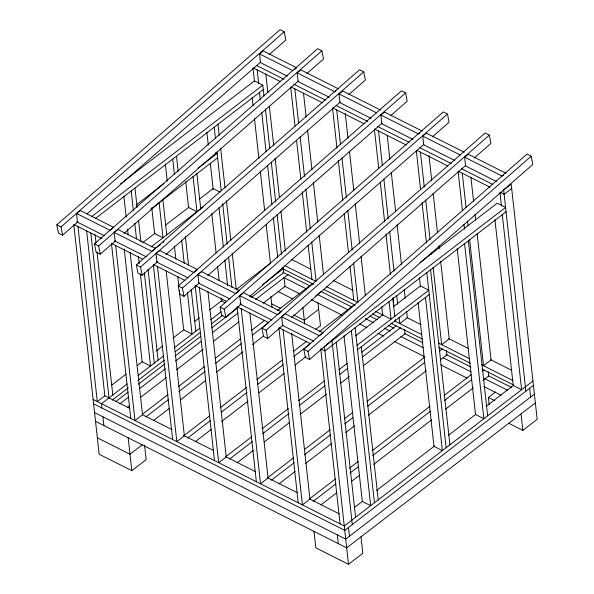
<?xml version="1.0" encoding="UTF-8"?>
<svg xmlns="http://www.w3.org/2000/svg" width="594" height="594" viewBox="0 0 594 594"><rect width="100%" height="100%" fill="white"/><g stroke="black" fill="none" stroke-linecap="round" stroke-linejoin="round"><path stroke-width="0.89" d="M77.955 221.77L62.608 235.187L58.42 233.078L56.831 224.844L280.056 29.7L284.236 31.809L285.825 40.05L269.089 54.685M62.608 235.187L61.019 226.953L284.236 31.809M87.021 213.847L260.714 61.999M115.63 240.748L100.282 254.165L96.094 252.056L94.505 243.815L317.723 48.678L321.911 50.787L323.5 59.021L306.764 73.656M100.282 254.165L98.693 245.923L321.911 50.787M123.998 233.427L298.388 80.977M157.484 261.835L142.137 275.252L137.957 273.143L136.368 264.902L359.585 69.758L363.773 71.867L365.362 80.108L348.619 94.743M142.137 275.252L140.548 267.01L363.773 71.867M165.86 254.514L340.251 102.064M199.346 282.915L183.999 296.332L179.811 294.223L178.222 285.989L401.447 90.845L405.628 92.954L407.217 101.195L390.481 115.83M183.999 296.332L182.41 288.097L405.628 92.954M207.714 275.601L382.105 123.144M241.201 304.002L225.854 317.419L221.673 315.31L220.084 307.068L443.302 111.932L447.49 114.041L449.079 122.275L432.335 136.917M225.854 317.419L224.265 309.177L447.49 114.041M249.577 296.688L423.968 144.231M283.063 325.089L267.716 338.506L263.528 336.397L261.939 328.155L485.164 133.019L489.345 135.12L490.934 143.362L474.198 157.997M267.716 338.506L266.127 330.264L489.345 135.12M291.431 317.768L465.822 165.318M303.801 349.242L527.019 154.098L531.207 156.207L532.796 164.449L309.578 359.585L305.39 357.477L303.801 349.242L307.982 351.351L309.578 359.585M307.982 351.351L531.207 156.207M287.414 76.203L260.462 62.63L259.489 53.876L263.268 50.98L296.755 67.842M76.522 213.432L80.294 210.528L113.781 227.398L110.009 230.294L76.522 213.432L77.487 222.178M120.567 183.761L122.037 182.633M123.507 181.497L254.432 80.918L262.8 85.135L263.996 95.961M91.431 216.795L262.8 85.135M95.589 218.347L263.283 89.508M294.869 69.29L296.124 68.325M329.254 97.275L298.129 81.601L297.163 72.854L300.935 69.951L338.61 88.929M136.115 205.041L163.996 183.62M114.197 232.403L117.968 229.507L155.643 248.485L151.871 251.381L114.197 232.403L115.162 241.157M198.054 168.109L217.129 153.452L215.607 152.68M150.839 209.125L217.612 157.826M336.093 90.86L334.838 91.825L297.163 72.854M142.664 242.723L155.138 233.145M165.414 225.252L188.892 207.217M199.161 199.324L213.105 188.61L219.951 192.062M371.109 118.362L339.991 102.688L339.026 93.934L342.797 91.038L380.472 110.016M151.039 246.941L203.133 206.92M155.19 248.5L160.328 244.557M162.526 242.864L163.996 241.736M156.051 253.489L159.831 250.586L197.498 269.565L193.726 272.468L156.051 253.489L157.024 262.236M412.971 139.449L381.845 123.775L380.88 115.021L384.66 112.125L422.327 131.096M197.913 274.577L201.685 271.673L239.36 290.652L235.588 293.547L197.913 274.577L198.879 283.323M419.817 133.034L418.555 133.999L380.88 115.021M454.826 160.536L423.708 144.854L422.742 136.108L426.514 133.205L464.189 152.183M111.442 385.38L126.106 374.109M137.11 365.659L142.241 361.716M156.17 351.009L162.771 345.946M173.04 338.053L184.036 329.603M194.305 321.718L199.436 317.775M209.704 309.89L222.171 300.312M236.108 289.605L270.567 263.127M239.776 295.656L243.547 292.76L281.222 311.739L277.443 314.634L239.776 295.656L240.741 304.41M127.146 383.962L101.477 403.682L101.96 408.056M138.142 375.512L163.81 355.791M174.079 347.906L199.747 328.185M210.744 319.735L221.013 311.85M112.229 400.17L128.363 387.771M137.897 380.45L164.293 360.172M175.297 351.715L200.23 332.566M211.226 324.116L222.958 315.102M262.555 284.675L283.093 268.904L282.9 267.151M115.719 401.655L128.185 392.077M138.447 384.192L164.85 363.914M175.111 356.029L200.779 336.308M211.783 327.858L237.444 308.138M251.381 297.438L283.642 272.646L283.256 269.149M119.817 403.831L128.623 397.067M139.635 388.602L165.332 368.867M175.609 360.966L201.307 341.231M212.318 332.766L238.008 313.031M255.628 299.495L288.172 274.495M127.391 407.506L129.589 405.813M140.6 397.356L166.298 377.613M176.574 369.72L203.007 349.413M213.283 341.52L238.981 321.777M263.201 303.17L285.231 286.249M496.688 181.615L465.57 165.941L464.597 157.187L468.376 154.292L506.043 173.27M142.374 414.285L168.035 394.565M178.304 386.679L204.7 366.394M214.969 358.509L240.637 338.788M251.633 330.338L264.835 320.196M277.301 310.625L312.496 283.583M145.827 416.951L168.555 399.487M178.824 391.602L205.22 371.324M215.488 363.431L241.157 343.718M252.153 335.268L268.288 322.869M281.63 316.743L285.402 313.847L323.077 332.818L319.305 335.721L281.63 316.743L282.596 325.497M153.393 420.634L169.52 408.241M180.524 399.792L205.457 380.635M216.454 372.186L242.857 351.9M252.383 344.579L263.387 336.13M315.451 296.131L316.921 295.003M318.384 293.874L321.317 291.624M142.181 444.876L129.989 454.239L97.342 437.793M318.666 309.288L304.328 320.307L293.711 314.961M503.534 175.2L502.272 176.166L464.597 157.187M101.968 238.639L73.79 224.443L99.153 454.247L131.809 470.686L146.146 459.674L144.528 445.047M315.466 329.596L320.478 325.742L317.961 302.888M183.494 435.929L209.897 415.651M220.894 407.202L246.562 387.481M256.831 379.596L282.492 359.875M293.495 351.425L306.69 341.283M319.156 331.704L354.358 304.663M511.679 188.506L504.135 194.297L499.948 192.189L501.477 206.007M187.682 438.038L210.417 420.574M221.413 412.125L247.082 392.404M257.351 384.518L283.011 364.798M294.015 356.348L309.415 344.52M419.98 262.541L497.215 203.207L505.583 207.425L324.458 346.577L348.492 564.3L362.83 553.281L361.018 536.835M195.248 441.721L211.382 429.328M221.651 421.436L248.047 401.158M259.043 392.708L283.977 373.552M294.98 365.102L305.977 356.652M506.066 211.806L324.94 350.957L320.753 348.849L340.072 523.863M355.271 335.989L383.071 314.627M393.317 306.764L420.381 285.966L428.757 290.184L357.061 345.263M357.543 349.636L429.239 294.557M226.091 456.452L251.752 436.731M262.021 428.846L288.417 408.568M298.685 400.675L324.354 380.962M339.018 369.691L347.082 363.498M361.753 352.227L396.22 325.75M229.544 459.125L252.272 441.661M262.541 433.769L288.936 413.491M299.205 405.605L324.873 385.885M339.538 374.621L347.601 368.421M362.273 357.15L400.401 327.858M237.11 462.8L253.237 450.408M264.241 441.958L289.909 422.237M300.17 414.352L326.574 394.074M340.503 383.368L349.302 376.611M363.238 365.904L405.034 333.791L404.551 329.418M267.946 477.539L293.614 457.818M304.611 449.368L330.279 429.648M344.208 418.948L352.279 412.748M366.944 401.485L424.146 357.536M271.399 480.204L294.134 462.741M304.395 454.856L330.799 434.578M344.728 423.871L352.799 417.671M367.463 406.407L424.665 362.466M439.33 351.195L442.263 348.945M278.965 483.887L295.099 471.495M305.368 463.61L331.764 443.324M345.701 432.625L354.499 425.861M368.429 415.154L426.358 370.649M440.295 359.949L446.896 354.878L446.413 350.505M309.808 498.618L335.469 478.905M349.406 468.198L358.204 461.441M372.141 450.735L430.071 406.229M444 395.522L471.131 374.68M313.261 501.291L335.989 483.828M349.925 473.121L358.724 466.364M372.653 455.657L430.591 411.152M444.52 400.453L471.651 379.603M482.655 371.153L484.117 370.025M320.827 504.974L336.954 492.582M351.626 481.311L359.689 475.118M373.626 464.411L431.556 419.906M445.485 409.199L473.351 387.793M482.885 380.472L488.751 375.965L488.268 371.584M489.166 404.781L488.365 397.468L495.53 391.958M354.469 507.484L362.563 501.262M376.537 490.525L434.637 445.886M448.611 435.15L475.831 414.248M486.122 406.333L513.342 385.424M532.937 381.021L344.26 525.972L93.11 399.465M533.419 385.395L344.743 530.345L93.592 403.838M534.385 394.149L345.708 539.1L94.557 412.592M535.35 402.895L346.673 547.846L95.523 421.339M508.954 423.374L522.831 430.368L537.169 419.349L511.196 184.125L503.653 189.924L525.876 391.194M259.489 53.876L292.983 70.745M339.026 93.934L376.7 112.912M422.742 136.108L460.417 155.079M256.645 65.503L283.999 79.284M293.941 84.296L325.438 100.156M336.219 105.584L367.716 121.451M377.658 126.463L409.162 142.33M419.936 147.758L451.433 163.625M461.382 168.629L492.879 184.496M280.338 81.571L252.985 67.79L254.507 81.608M291.112 86.999L322.609 102.866M332.558 107.87L364.055 123.738M374.829 129.165L406.326 145.033M416.929 150.371L447.772 165.912M458.546 171.339L490.043 187.207M291.728 259.526L310.796 269.127M333.175 280.398L353.066 290.421M406.942 317.56L421.035 324.658M448.388 338.432L468.28 348.455M490.666 359.726L511.382 370.166M285.009 265.741L316.097 281.393L311.724 241.788M326.455 286.612L357.952 302.48L353.579 262.875M375.363 311.249L391.023 319.171L389.085 301.67M394.423 320.849L421.777 334.63M438.357 342.983L469.854 358.843M481.437 364.679L512.956 380.554M282.18 268.443L313.677 284.311M323.626 289.323L355.123 305.182M372.527 313.951L379.989 317.708M390.763 323.136L422.26 339.003M438.84 347.356L470.337 363.224M481.942 369.067L513.439 384.934M282.774 272.208L310.127 285.989M320.901 291.416L351.574 306.86M369.81 316.045L377.264 319.802M388.045 325.23L393.844 328.155M404.618 333.583L422.854 342.768M446.064 354.462L470.931 366.988M488.335 375.75L511.545 387.444M306.422 288.922L284.058 277.65L285.023 286.405L299.933 293.919M317.189 294.342L347.839 309.778M365.228 318.54L373.515 322.713M384.281 328.14L390.08 331.058M400.846 336.486L423.21 347.75M443.094 357.759L471.25 371.948M484.504 378.623L507.699 390.303M311.531 299.755L342.174 315.191M359.57 323.953L367.025 327.71M377.791 333.137L383.59 336.056M394.357 341.476L424.175 356.497M440.741 364.842L467.248 378.192M483.813 386.538L501.21 395.3M278.022 291.52L292.716 298.916M488.365 397.468L494.891 400.757M271.673 303.861L280.658 308.383M76.619 221.74L104.44 235.759M114.746 240.949L146.28 256.831M156.192 261.82L188.142 277.918M198.463 283.115L230.004 298.997M239.909 303.994L271.859 320.084M282.18 325.282L313.721 341.171M111.917 243.651L142.582 259.103M153.319 264.508L184.86 280.39M195.634 285.818L226.299 301.269M237.036 306.675L268.577 322.564M279.351 327.992L310.016 343.436M225.215 302.814L221.406 300.898L221.102 298.136M56.831 224.844L61.019 226.953M94.505 243.815L98.693 245.923M136.368 264.902L140.548 267.01M178.222 285.989L182.41 288.097M220.084 307.068L224.265 309.177M261.939 328.155L266.127 330.264M104.462 395.582L129.744 408.316M142.174 414.575L172 429.603M183.598 435.447L213.432 450.475M225.861 456.734L255.687 471.755M267.293 477.598L297.119 492.626M309.548 498.886L339.382 513.914M348.492 564.3L315.845 547.854L314.026 531.4M529.648 388.298L530.613 397.044M502.294 214.701L521.614 389.716L513.246 385.499L494.936 219.698M521.012 413.914L522.831 430.368M470.938 177.554L473.589 201.5M475.007 214.397L475.623 219.921M477.145 233.739L491.075 359.934L483.531 365.733L469.602 239.538M462.273 173.218L466.038 207.299M467.567 221.117L468.072 225.72M468.332 240.793L487.652 415.807M458.093 171.109L462.466 210.714M463.988 224.532L464.501 229.143M464.56 243.689L483.88 418.711L475.512 414.493L457.202 248.686M428.979 155.546L431.727 180.413M433.152 193.31L437.526 232.922M438.944 245.819L439.256 248.582M440.674 261.479L449.22 338.855L441.669 344.646L433.13 267.27M420.418 152.131L424.279 187.132M425.705 200.029L430.078 239.642M431.504 252.539L431.704 254.381M430.598 269.78L449.918 444.802M416.335 150.943L420.604 189.635M422.03 202.524L426.499 243.057M426.826 272.683L446.146 447.698M425.467 297.46L442.374 450.601L433.999 446.384L418.109 302.413M419.468 277.673L420.485 286.887M387.221 135.38L389.872 159.333M391.29 172.23L395.663 211.835M397.089 224.732L401.462 264.337M404.21 289.211L405.227 298.426M406.645 311.323L407.358 317.768L399.814 323.567L399.101 317.114M378.556 131.044L382.321 165.132M383.85 178.943L388.216 218.555M389.642 231.452L394.015 271.057M396.762 295.931L397.676 304.225M374.376 128.935L378.742 168.548M380.271 182.365L384.645 221.97M385.966 233.947L390.444 274.48M392.983 297.505L393.896 305.799M395.426 319.617L395.626 321.458M392.864 298.775L394.795 316.275M381.734 306.667L382.647 314.954M345.263 113.372L348.01 138.246M349.435 151.143L353.809 190.748M355.227 203.645L359.6 243.258M361.026 256.155L365.399 295.76M336.701 109.964L340.562 144.966M341.988 157.863L346.361 197.468M347.787 210.365L352.16 249.977M361.315 346.74L378.222 499.881M332.618 108.776L336.991 148.381M338.313 160.358L342.783 200.891M344.208 213.788L348.478 252.472M350.007 266.29L353.772 300.371M355.13 327.762L374.45 502.776M351.351 330.665L370.678 505.68L362.303 501.462L344 335.655M336.256 342.255L355.583 517.277M332.001 340.778L352.294 524.547M303.504 93.213L306.148 117.159M307.573 130.056L311.947 169.669M313.372 182.566L317.745 222.171M319.171 235.068L323.537 274.673M348.515 527.45L349.487 536.196M294.839 88.877L298.604 122.958M300.126 136.776L304.499 176.388M305.925 189.278L310.298 228.89M290.756 87.689L295.025 126.381M296.555 140.191L300.824 178.883M302.249 191.78L306.719 232.306M308.145 245.203L311.909 279.284M337.34 534.882L338.305 543.629M302.91 307.506L304.729 323.96M265.837 74.235L267.864 92.657M269.394 106.475L273.663 145.166M275.089 158.056L279.462 197.668M280.984 211.486L285.358 251.091M291.647 333.286L309.949 499.086L302.405 504.885L283.078 329.87M265.421 108.858L269.795 148.463M271.317 162.281L275.69 201.893M277.116 214.783L281.489 254.395M257.165 69.899L258.694 83.717M259.511 92.412L260.328 99.777M261.754 112.674L266.023 151.366M267.545 165.177L271.918 204.789M273.344 217.686L277.717 257.291M278.898 327.762L298.218 502.776M252.16 97.401L253.074 105.695M254.499 118.592L258.873 158.197M260.291 171.094L264.664 210.707M266.194 224.525L270.463 263.209M270.871 296.547L272.082 307.514M249.888 313.12L268.087 478.007L260.543 483.798L241.223 308.783M218.005 124.302L219.223 135.35M220.649 148.248L225.022 187.86M226.448 200.757L230.821 240.362M232.239 253.259L236.204 289.181M237.14 307.595L256.356 481.697M214.234 127.198L215.451 138.254M216.973 152.071L221.25 190.756M222.668 203.653L227.146 244.186M228.571 257.076L231.927 287.474M219 207.469L223.374 247.082M224.799 259.979L227.643 285.773M206.875 132.195L208.301 145.092M210.335 163.513L213.179 189.3M211.746 213.387L216.119 252.999M217.642 266.817L219.171 280.635M196.859 173.767L200.72 208.776M207.93 291.112L226.232 456.92L218.681 462.719L199.361 287.696M193.087 176.67L196.948 211.672L188.58 207.454L185.729 181.66M195.174 285.595L214.501 460.61M176.492 156.185L178.193 171.577M185.343 236.33L188.498 264.879M191.238 289.753L195.82 331.207M172.72 159.088L174.421 174.473M181.675 240.147L184.214 263.179M187.466 292.649L192.048 334.103L183.672 329.885L179.299 290.28M165.347 163.922L167.248 181.125M174.421 246.065L175.839 258.962M177.777 276.462L178.794 285.669M162.897 199.859L166.758 234.868M159.125 202.762L162.986 237.763L154.618 233.546L151.767 207.752M166.172 270.953L184.37 435.833L176.826 441.632L157.507 266.617M153.423 265.429L172.639 439.523M148.017 269L158.086 360.194M134.987 188.075L137.125 207.417M138.543 220.315L140.882 241.506M144.342 272.824L154.306 363.097M131.215 190.978L133.346 210.321M134.771 223.218L136.501 238.877M138.432 256.378L139.248 263.743M140.37 273.879L150.534 365.993L142.166 361.776L130.064 252.16M123.856 195.968L126.195 217.159M127.517 229.128L128.133 234.66M124.213 248.945L142.515 414.753L134.964 420.545L115.644 245.53M111.457 243.421L130.784 418.436M128.17 437.785L131.809 470.686M95.107 234.704L96.02 242.998M97.037 252.205L112.801 394.98M90.823 232.997L109.029 397.883M86.635 230.888L104.841 395.775L97.297 401.574L77.97 226.552M102.933 416.802L103.898 425.556"/></g></svg>
